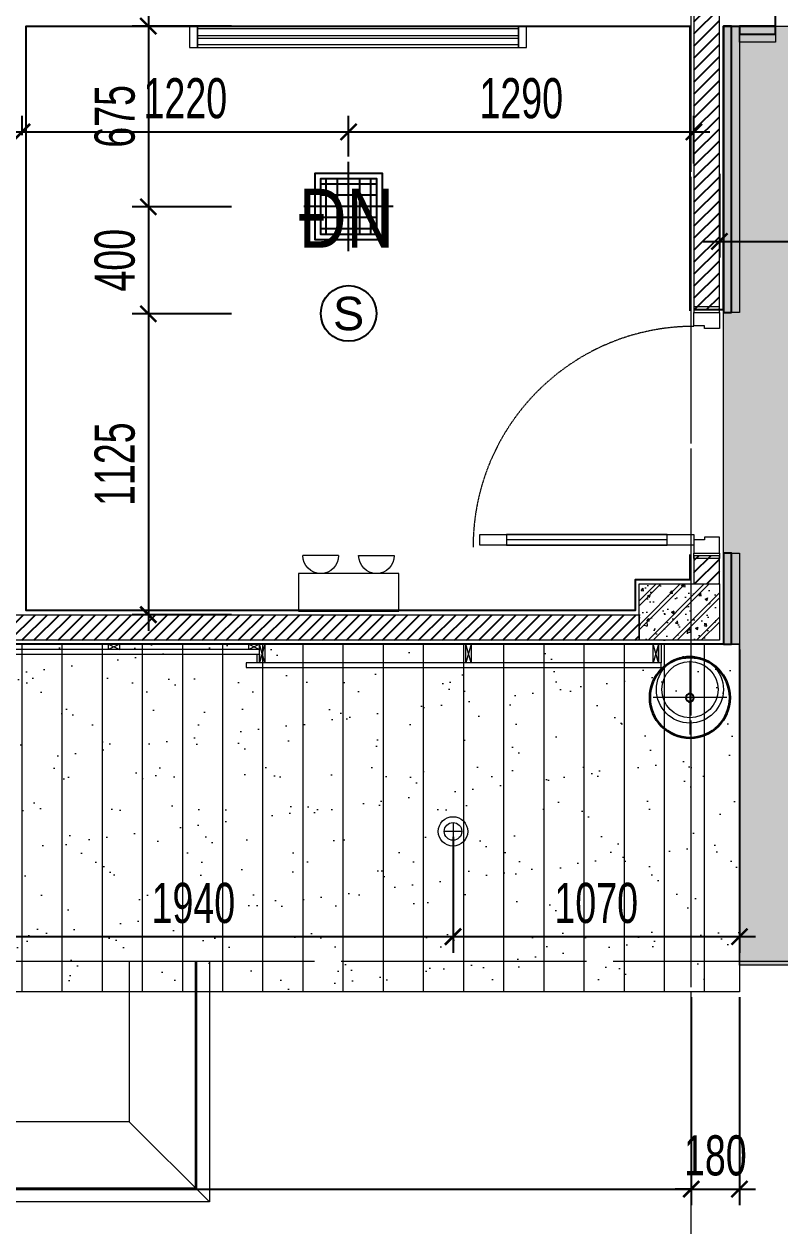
# Model space of a CAD drawing. Header units: millimetres. Extents: x -343543 to 400519, y -115663 to 104219.
# Drawn here: x -241547 to -238723, y 5010 to 9503 of the extents above; entities that cross this region are included whole.
import ezdxf
from ezdxf.enums import TextEntityAlignment as Align
from ezdxf.xclip import XClip

# ---------------------------------------------------------------- set-up
doc = ezdxf.new("R2010")
doc.units = ezdxf.units.MM
doc.header["$XCLIPFRAME"] = 0
for name, pattern in [("$0$02'TUONG Xay$0$HIDDEN", [0.375, 0.25, -0.125]), ('XREF MAT BANG TUONG XAY$0$01.Xref _MB T1$0$HIDDEN', [9.525, 6.35, -3.175]), ('XREF MAT BANG TUONG XAY$0$CENTER', [50.8, 31.75, -6.35, 6.35, -6.35])]:
    doc.linetypes.add(name, pattern=pattern)
doc.layers.get('0').update_dxf_attribs({"color": 231, "lineweight": 0})
doc.layers.get('DefPoints').update_dxf_attribs({"color": 191})
doc.layers.add('A-BaoChay', color=4, linetype='Continuous', lineweight=25, true_color=0x00ffff)
doc.layers.add('fix lightting yellow', color=2, linetype='Continuous', lineweight=5, true_color=0xffff00)
for name, color, linetype, lineweight in [('A-FLOR-PRTN', 161, 'Continuous', 9), ('A-OPEN', 20, 'Continuous', 9), ('A-PATT', 252, 'Continuous', 9), ('A-SYMBOLS', 10, 'Continuous', 13), ('A-TEXT-INFO', 50, 'Continuous', 35), ('E-Emergency', 1, 'EME', 5), ('fix lighting', 2, 'Continuous', 5), ('SME-E-LTG-DIM', 55, 'Continuous', 18), ('XREF MAT BANG TUONG XAY$0$$0$A-WALL-INT', 8, 'Continuous', 9), ('XREF MAT BANG TUONG XAY$0$$1$A-TEXT', 8, 'Continuous', 25), ('XREF MAT BANG TUONG XAY$0$01.Xref _MB T1$0$A-DOOR', 8, 'Continuous', 9), ('XREF MAT BANG TUONG XAY$0$01.Xref _MB T1$0$A-FNSH', 8, 'Continuous', 9), ('XREF MAT BANG TUONG XAY$0$01.Xref _MB T1$0$A-HIDD-LO', 8, 'XREF MAT BANG TUONG XAY$0$01.Xref _MB T1$0$HIDDEN', 9), ('XREF MAT BANG TUONG XAY$0$01.Xref _MB T1$0$A-WALL-INT', 8, 'Continuous', 9), ('XREF MAT BANG TUONG XAY$0$A-GRID', 8, 'XREF MAT BANG TUONG XAY$0$CENTER', 15), ('XREF MAT BANG TUONG XAY$0$A-WALL-INT', 8, 'Continuous', 9), ('XREF MAT BANG TUONG XAY$0$xref_IKIGAI_Cot$0$A-FNSH', 8, 'Continuous', 9), ('XREF MAT BANG TUONG XAY$0$xref_IKIGAI_Cot$0$A-PATT', 8, 'Continuous', 5)]:
    doc.layers.add(name, color=color, linetype=linetype, lineweight=lineweight)
for name, color, linetype in [('A-TEXT', 255, 'Continuous'), ('INNO-GIOTHAI', 20, 'Continuous'), ('XREF MAT BANG TUONG XAY$0$A-FNSH', 8, 'Continuous'), ('XREF MAT BANG TUONG XAY$0$A-FURN', 8, 'Continuous'), ('XREF MAT BANG TUONG XAY$0$A-PATT', 8, 'Continuous')]:
    doc.layers.add(name, color=color, linetype=linetype)
doc.styles.add('LHP', font='arial.ttf')
doc.styles.add('ROMANSssss', font='vntimeh.shx', dxfattribs={"width": 0.7})
doc.styles.add('SM-DIMTEXT', font='SME.shx', dxfattribs={"width": 0.7})
doc.styles.add('XREF MAT BANG TUONG XAY$0$Arial', font='arial.ttf', dxfattribs={"width": 0.8})
doc.linetypes.add('EME', pattern='A,2463.214661,-165.6529,["E",ROMANSssss,S=300,R=360,X=0,Y=-153.361507],-321.423057,2528.257516', length=5478.548134)
doc.dimstyles.new('SDIM-100', dxfattribs={"dimscale": 100, "dimtxt": 2, "dimasz": 0.6, "dimexe": 0.6, "dimexo": 0.2, "dimgap": 0.5, "dimtad": 1, "dimdec": 0, "dimzin": 12, "dimtxsty": 'SM-DIMTEXT', "dimblk": 'ARCHTICK', "dimblk1": 'ARCHTICK', "dimblk2": 'ARCHTICK', "dimcen": 0.12, "dimdle": 0.6, "dimclrd": 7, "dimclre": 8, "dimadec": 0, "dimazin": 3, "dimtfac": 2, "dimtix": 1, "dimtmove": 1, "dimatfit": 3, "dimfxl": 1, "dimtzin": 0, "dimarcsym": 1})

# ---------------------------------------------------------------- blocks, each defined once
blk = doc.blocks.new('XREF MAT BANG TUONG XAY$0$00.xref_IKIGAI_Truc')
at = {"layer": 'XREF MAT BANG TUONG XAY$0$A-GRID', "color": 8, "ltscale": 20}
for points in [[(23800, -3895), (23800, 22924.4)], [(-2907.5, 6000), (42750, 6000)]]:
    blk.add_lwpolyline(points, dxfattribs=at)
blk = doc.blocks.new('*U165')
at = {"color": 8}
blk.add_line((70, 100), (70, 700), dxfattribs=at)
for points in [[(50, 0), (50, 800), (90, 800), (90, 0)], [(50, 100), (90, 100), (90, 700), (50, 700)], [(20, -95), (80, -95), (80, -40), (70, -40), (70, 0), (20, 0)], [(920, -95), (860, -95), (860, -40), (870, -40), (870, 0), (920, 0)]]:
    blk.add_lwpolyline(points, close=True, dxfattribs=at)
at = {"layer": 'XREF MAT BANG TUONG XAY$0$01.Xref _MB T1$0$A-FNSH', "color": 8}
for points in [[(20, -95), (0, -95), (0, 0), (20, 0)], [(920, -95), (940, -95), (940, 0), (920, 0)]]:
    blk.add_lwpolyline(points, close=True, dxfattribs=at)
at = {"layer": 'XREF MAT BANG TUONG XAY$0$01.Xref _MB T1$0$A-HIDD-LO', "color": 8, "ltscale": 0.3}
blk.add_arc((42.5, 0), 825, 360, 90, dxfattribs=at)
blk = doc.blocks.new('XREF MAT BANG TUONG XAY$0$nngfbv')
at = {"layer": 'XREF MAT BANG TUONG XAY$0$01.Xref _MB T1$0$A-WALL-INT', "color": 8}
blk.add_lwpolyline([(20, -10), (20, 10), (-20, 10), (-20, -10)], close=True, dxfattribs=at)
for points in [[(-20, 10), (20, -10)], [(20, 10), (-20, -10)]]:
    blk.add_lwpolyline(points, dxfattribs=at)
blk = doc.blocks.new('XREF MAT BANG TUONG XAY$0$xref_IKIGAI_Cot')
at = {"layer": 'XREF MAT BANG TUONG XAY$0$xref_IKIGAI_Cot$0$A-PATT'}
h = blk.add_hatch(dxfattribs=at)
h.set_pattern_fill('BT-01', color=8, scale=15, pattern_type=2)
h.set_pattern_definition([(50, (80, -10), (107.58903, -9.41282), [11.25, -123.75]), (355, (80, -10), (-20.8127, 112.8288), [9, -99]), (100.4514, (88.97, -10.78), (86.7764, 103.41593), [9.56103, -105.1713]), (46.1842, (80, 20), (160.08616, -24.82785), [16.875, -185.625]), (96.6356, (93.34, 17.93), (140.1994, 146.1177), [14.3415, -157.757]), (351.1842, (80, 20), (140.1993, 146.1178), [13.5, -148.5]), (21, (95, 12.5), (89.53606, -60.39283), [11.25, -123.75]), (326, (95, 12.5), (36.4973, 108.7725), [9, -99]), (71.4514, (102.46, 7.47), (126.0334, 48.37957), [9.56103, -105.1713]), (37.5, (80, -10), (1.82398, 49.93408), [0, -97.8, 0, -100.5, 0, -99.375]), (7.5, (80, -10), (39.46043, 59.16176), [0, -57.3, 0, -95.55, 0, -37.875]), (327.5, (46.55, -10), (80.073365, -3.38323), [0, -37.5, 0, -117, 0, -155.25]), (317.5, (31.55, -10), (87.47793, 15.01575), [0, -48.75, 0, -77.7, 0, -110.25]), (45, (80, -10), (-45.07806, 45.07806), []), (45, (80, 8.375), (-45.07806, 45.07806), [])])
h.paths.add_polyline_path([(23905, 7200), (23605, 7200), (23605, 7410), (23905, 7410)])
at = {"layer": 'XREF MAT BANG TUONG XAY$0$A-GRID', "color": 8, "ltscale": 20}
for points in [[(23800, -3895), (23800, 22924.4)], [(-2907.5, 6000), (42750, 6000)]]:
    blk.add_lwpolyline(points, dxfattribs=at)
at = {"layer": 'XREF MAT BANG TUONG XAY$0$xref_IKIGAI_Cot$0$A-FNSH', "color": 8}
blk.add_lwpolyline([(23905, 7200), (23605, 7200), (23605, 7410), (23905, 7410)], close=True, dxfattribs=at)
blk = doc.blocks.new('*U241')
at = {"layer": 'XREF MAT BANG TUONG XAY$0$A-PATT'}
h = blk.add_hatch(dxfattribs=at)
h.set_pattern_fill('ANSI31', color=8, scale=10)
h.set_pattern_definition([(45, (42656.79, -11178.564), (-22.45064, 22.45064), [])])
h.paths.add_polyline_path([(-38.7, 47.5), (7171.3, 47.5), (7171.3, -47.5), (-38.7, -47.5)])
at = {"layer": 'XREF MAT BANG TUONG XAY$0$A-WALL-INT', "color": 8}
blk.add_lwpolyline([(-38.7, 47.5), (7171.3, 47.5), (7171.3, -47.5), (-38.7, -47.5)], close=True, dxfattribs=at)
blk = doc.blocks.new('*U237')
at = {"layer": 'XREF MAT BANG TUONG XAY$0$A-PATT'}
h = blk.add_hatch(dxfattribs=at)
h.set_pattern_fill('ANSI31', color=8, scale=10)
h.set_pattern_definition([(45, (36711.79, -11178.564), (-22.45064, 22.45064), [])])
h.paths.add_polyline_path([(-38.7, 47.5), (1226.3, 47.5), (1226.3, -47.5), (-38.7, -47.5)])
at = {"layer": 'XREF MAT BANG TUONG XAY$0$A-WALL-INT', "color": 8}
blk.add_lwpolyline([(-38.7, 47.5), (1226.3, 47.5), (1226.3, -47.5), (-38.7, -47.5)], close=True, dxfattribs=at)
blk = doc.blocks.new('*U238')
at = {"layer": 'XREF MAT BANG TUONG XAY$0$A-PATT'}
h = blk.add_hatch(dxfattribs=at)
h.set_pattern_fill('ANSI31', color=8, scale=10)
h.set_pattern_definition([(45, (35551.79, -11178.564), (-22.45064, 22.45064), [])])
h.paths.add_polyline_path([(-38.7, 47.5), (66.3, 47.5), (66.3, -47.5), (-38.7, -47.5)])
at = {"layer": 'XREF MAT BANG TUONG XAY$0$A-WALL-INT', "color": 8}
blk.add_lwpolyline([(-38.7, 47.5), (66.3, 47.5), (66.3, -47.5), (-38.7, -47.5)], close=True, dxfattribs=at)
blk = doc.blocks.new('XREF MAT BANG NOI THAT')
at = {"color": 8}
blk.add_line((21700, 5400), (22000, 5100), dxfattribs=at)
for points in [[(18000, 6000), (22000, 6000), (22000, 5100), (18000, 5100)], [(18300, 6000), (21700, 6000), (21700, 5400), (18300, 5400)]]:
    blk.add_lwpolyline(points, close=True, dxfattribs=at)
blk = doc.blocks.new('01.Xref _MB T1')
at = {"layer": 'XREF MAT BANG TUONG XAY$0$$0$A-WALL-INT', "color": 8}
for points in [[(23980.00794, 8425.00074), (23950.00794, 8425.00074), (23949.99808, 9495.00002), (23979.99808, 9495.00002)], [(23979.99837, 9434.99419), (23979.99809, 9464.99419), (24114.99186, 9465.00313), (24114.99214, 9435.00313)], [(23979.99941, 7184.99043), (23949.99941, 7184.99043), (23949.98868, 7525.001), (23979.98868, 7525.001)]]:
    blk.add_lwpolyline(points, close=True, dxfattribs=at)
at = {"layer": 'XREF MAT BANG TUONG XAY$0$01.Xref _MB T1$0$A-WALL-INT', "color": 8}
for points in [[(22187.17451, 7164.99794), (21099.99571, 7164.99794), (21099.99571, 7146.99794), (22187.17451, 7146.99794)], [(22187.17451, 7114.99999), (22178.17451, 7114.99999), (22178.17451, 7146.99794), (22187.17451, 7146.99794)], [(22187.17449, 7184.99971), (22207.17449, 7184.99971), (22207.17452, 7114.99999), (22187.17452, 7114.99999)], [(22958.17449, 7184.99971), (22978.17449, 7184.99971), (22978.17452, 7114.99999), (22958.17452, 7114.99999)], [(23658.17449, 7184.99971), (23678.17449, 7184.99971), (23678.17452, 7114.99999), (23658.17452, 7114.99999)], [(23687.17452, 7114.99999), (23678.17449, 7114.99999), (23678.17449, 7184.99972), (23687.17452, 7184.99972)], [(23687.17452, 7114.99999), (22137.17452, 7114.99999), (22137.17452, 7096.99999), (23687.17452, 7096.99999)]]:
    blk.add_lwpolyline(points, close=True, dxfattribs=at)
for points in [[(22207.17452, 7114.99999), (22187.17449, 7184.99971)], [(22207.17449, 7184.99971), (22187.17452, 7114.99999)], [(22978.17452, 7114.99999), (22958.17449, 7184.99971)], [(22978.17449, 7184.99971), (22958.17452, 7114.99999)], [(23678.17452, 7114.99999), (23658.17449, 7184.99971)], [(23678.17449, 7184.99971), (23658.17452, 7114.99999)]]:
    blk.add_lwpolyline(points, dxfattribs=at)
for radius in [125, 105]:
    blk.add_circle((23794.99202, 7015), radius, dxfattribs=at)
at = {"layer": 'XREF MAT BANG TUONG XAY$0$A-FNSH', "color": 8}
for points in [[(23810.01068, 8435.00097), (23920.00211, 8435.00097), (23920.00142, 9495.00002), (24114.99159, 9494.98975), (24114.9915, 9619.98974), (23920.0014, 9620.00001), (23919.99909, 11570.00002), (23795.00142, 11570.00002), (23795.00141, 10214.99999), (23490.01063, 10214.99999), (23490.01063, 9619.99999), (20000.00998, 9619.99999)], [(23919.99202, 7525.001), (23919.99202, 7184.99069), (16079.9994, 7185.00001), (16079.9994, 7530.00096), (16204.99073, 7530.00096), (16204.99073, 7424.99999), (16409.99073, 7424.99999), (16409.99073, 7310), (21190.00011, 7310), (21190.00011, 9495), (16204.99072, 9495), (16204.99072, 8430.00096)], [(23794.99214, 7520.0009), (23794.99214, 7424.99999), (23589.99214, 7424.99999), (23589.99214, 7310), (21315.00011, 7310), (21315.00011, 9494.99998), (23794.98288, 9494.99704), (23794.98288, 8430.00092)]]:
    blk.add_lwpolyline(points, dxfattribs=at)
at = {"layer": 'XREF MAT BANG TUONG XAY$0$A-FURN', "color": 8}
for points in [[(23950.00211, 8425.001), (23950.00142, 9495.00002), (23920.00142, 9495.00002), (23920.00211, 8425.001)], [(23979.99836, 9465.00002), (24114.99186, 9464.99979), (24114.99159, 9494.99979), (23979.99808, 9495.00002)], [(23949.99358, 7184.99069), (23949.99202, 7525.001), (23919.99202, 7525.001), (23919.99358, 7184.99069)]]:
    blk.add_lwpolyline(points, close=True, dxfattribs=at)
at = {"color": 8}
blk.add_blockref('XREF MAT BANG TUONG XAY$0$00.xref_IKIGAI_Truc', (0.00011, 0), dxfattribs=at)
ref = blk.add_blockref('XREF MAT BANG TUONG XAY$0$xref_IKIGAI_Cot', (-0.00927, -0.00001), dxfattribs=at)
XClip(ref).set_block_clipping_path([(-1610.3425959283, -2225.6693134198), (41829.1295208634, 21555.8819575264)])
at = {"layer": 'XREF MAT BANG TUONG XAY$0$01.Xref _MB T1$0$A-DOOR', "color": 8, "extrusion": (-1.42352e-14, 2.81943e-13, -1), "xscale": -1, "zscale": -1, "rotation": 269.9999623331528}
blk.add_blockref('*U165', (-23809.99215, 7505.00094, 0), dxfattribs=at)
at = {"layer": 'XREF MAT BANG TUONG XAY$0$01.Xref _MB T1$0$A-WALL-INT', "color": 8, "xscale": -1}
for p in [(21643.58511, 7174.99794), (22167.17451, 7174.99968)]:
    blk.add_blockref('XREF MAT BANG TUONG XAY$0$nngfbv', p, dxfattribs=at)
at = {"layer": 'XREF MAT BANG TUONG XAY$0$A-FURN', "color": 8, "xscale": -1, "rotation": 270}
for name, p in [('*U237', (23857.5014, 8473.69928)), ('*U238', (23857.50019, 7448.6983))]:
    blk.add_blockref(name, p, dxfattribs=at)
at = {"layer": 'XREF MAT BANG TUONG XAY$0$A-FURN', "color": 8}
blk.add_blockref('*U241', (16433.68904, 7247.5), dxfattribs=at)
at = {"layer": 'XREF MAT BANG TUONG XAY$0$$1$A-TEXT', "color": 8, "style": 'XREF MAT BANG TUONG XAY$0$Arial', "width": 0.8}
blk.add_text('ĐN', height=220, dxfattribs=at).set_placement((22334.44278, 8666.88359))
at = {"layer": 'A-PATT', "color": 8}
blk.add_blockref('XREF MAT BANG NOI THAT', (0, 0), dxfattribs=at)
blk = doc.blocks.new('LT4')
at = {"layer": 'A-PATT'}
for p, q in [((0, 137.8), (0, -137.8)), ((-137.8, 0), (137.8, 0))]:
    blk.add_line(p, q, dxfattribs=at)
at = {"layer": 'A-TEXT'}
blk.add_circle((0, 0), 15, dxfattribs=at)
at = {"layer": 'A-TEXT-INFO'}
blk.add_circle((0, 0), 150, dxfattribs=at)
blk = doc.blocks.new('DenSanTuongT1Ikigai')
at = {"layer": 'fix lightting yellow', "linetype": "$0$02'TUONG Xay$0$HIDDEN", "ltscale": 500, "const_width": 10}
blk.add_lwpolyline([(18050, 6000), (18050, 5150), (21950, 5150), (21950, 6000)], dxfattribs=at)
at = {"layer": 'fix lighting', "xscale": -1}
blk.add_blockref('LT4', (23795, 6985), dxfattribs=at)
blk = doc.blocks.new('_ArchTick')
at = {"color": 0, "linetype": 'ByBlock', "const_width": 0.15}
blk.add_lwpolyline([(-0.5, -0.5), (0.5, 0.5)], dxfattribs=at)
blk = doc.blocks.new('*D1109')
at = {"layer": 'DefPoints', "color": 0, "transparency": 16777216}
for p in [(-239054, 5885), (-246654, 5480.3), (-239054, 5148.1)]:
    blk.add_point(p, dxfattribs=at)
at = {"layer": 'SME-E-LTG-DIM', "color": 8, "lineweight": -2, "transparency": 16777216}
for p, q in [((-239054, 5865), (-239054, 5088.1)), ((-246654, 5460.3), (-246654, 5088.1))]:
    blk.add_line(p, q, dxfattribs=at)
at = {"layer": 'SME-E-LTG-DIM', "color": 7, "lineweight": -2, "transparency": 16777216}
blk.add_line((-246714, 5148.1), (-238994, 5148.1), dxfattribs=at)
at = {"layer": 'SME-E-LTG-DIM', "color": 7, "lineweight": -2, "transparency": 16777216, "xscale": 60, "yscale": 60, "zscale": 60, "rotation": 180}
blk.add_blockref('_ArchTick', (-246654, 5148.1), dxfattribs=at)
at = {"layer": 'SME-E-LTG-DIM', "color": 7, "lineweight": -2, "transparency": 16777216, "xscale": 60, "yscale": 60, "zscale": 60}
blk.add_blockref('_ArchTick', (-239054, 5148.1), dxfattribs=at)
at = {"layer": 'SME-E-LTG-DIM', "color": 0, "transparency": 16777216, "insert": (-242854, 5273.1), "char_height": 150, "attachment_point": 5, "style": 'SM-DIMTEXT'}
blk.add_mtext('7600', dxfattribs=at)
blk = doc.blocks.new('*D1110')
at = {"layer": 'DefPoints', "color": 0, "transparency": 16777216}
for p in [(-239054, 5885), (-238874, 5885), (-238874, 5148.1)]:
    blk.add_point(p, dxfattribs=at)
at = {"layer": 'SME-E-LTG-DIM', "color": 8, "lineweight": -2, "transparency": 16777216}
for p, q in [((-239054, 5865), (-239054, 5088.1)), ((-238874, 5865), (-238874, 5088.1))]:
    blk.add_line(p, q, dxfattribs=at)
at = {"layer": 'SME-E-LTG-DIM', "color": 7, "lineweight": -2, "transparency": 16777216}
for p, q in [((-239054, 5148.1), (-239114, 5148.1)), ((-239054, 5148.1), (-238874, 5148.1)), ((-238874, 5148.1), (-238814, 5148.1))]:
    blk.add_line(p, q, dxfattribs=at)
at = {"layer": 'SME-E-LTG-DIM', "color": 7, "lineweight": -2, "transparency": 16777216, "xscale": 60, "yscale": 60, "zscale": 60}
blk.add_blockref('_ArchTick', (-239054, 5148.1), dxfattribs=at)
at = {"layer": 'SME-E-LTG-DIM', "color": 7, "lineweight": -2, "transparency": 16777216, "xscale": 60, "yscale": 60, "zscale": 60, "rotation": 180}
blk.add_blockref('_ArchTick', (-238874, 5148.1), dxfattribs=at)
at = {"layer": 'SME-E-LTG-DIM', "color": 0, "transparency": 16777216, "insert": (-238964, 5273.1), "char_height": 150, "attachment_point": 5, "style": 'SM-DIMTEXT'}
blk.add_mtext('180', dxfattribs=at)
blk = doc.blocks.new('*D1118')
at = {"layer": 'DefPoints', "color": 0, "transparency": 16777216}
for p in [(-241884, 6485), (-239944, 6485), (-239944, 6091.7)]:
    blk.add_point(p, dxfattribs=at)
at = {"layer": 'SME-E-LTG-DIM', "color": 8, "lineweight": -2, "transparency": 16777216}
for p, q in [((-241884, 6465), (-241884, 6031.7)), ((-239944, 6465), (-239944, 6031.7))]:
    blk.add_line(p, q, dxfattribs=at)
at = {"layer": 'SME-E-LTG-DIM', "color": 7, "lineweight": -2, "transparency": 16777216}
blk.add_line((-241944, 6091.7), (-239884, 6091.7), dxfattribs=at)
at = {"layer": 'SME-E-LTG-DIM', "color": 7, "lineweight": -2, "transparency": 16777216, "xscale": 60, "yscale": 60, "zscale": 60, "rotation": 180}
blk.add_blockref('_ArchTick', (-241884, 6091.7), dxfattribs=at)
at = {"layer": 'SME-E-LTG-DIM', "color": 7, "lineweight": -2, "transparency": 16777216, "xscale": 60, "yscale": 60, "zscale": 60}
blk.add_blockref('_ArchTick', (-239944, 6091.7), dxfattribs=at)
at = {"layer": 'SME-E-LTG-DIM', "color": 0, "transparency": 16777216, "insert": (-240914, 6216.7), "char_height": 150, "attachment_point": 5, "style": 'SM-DIMTEXT'}
blk.add_mtext('1940', dxfattribs=at)
blk = doc.blocks.new('*D1119')
at = {"layer": 'DefPoints', "color": 0, "transparency": 16777216}
for p in [(-238874, 7185), (-239944, 6485), (-238874, 6091.7)]:
    blk.add_point(p, dxfattribs=at)
at = {"layer": 'SME-E-LTG-DIM', "color": 8, "lineweight": -2, "transparency": 16777216}
for p, q in [((-238874, 7165), (-238874, 6031.7)), ((-239944, 6465), (-239944, 6031.7))]:
    blk.add_line(p, q, dxfattribs=at)
at = {"layer": 'SME-E-LTG-DIM', "color": 7, "lineweight": -2, "transparency": 16777216}
blk.add_line((-240004, 6091.7), (-238814, 6091.7), dxfattribs=at)
at = {"layer": 'SME-E-LTG-DIM', "color": 7, "lineweight": -2, "transparency": 16777216, "xscale": 60, "yscale": 60, "zscale": 60, "rotation": 180}
blk.add_blockref('_ArchTick', (-239944, 6091.7), dxfattribs=at)
at = {"layer": 'SME-E-LTG-DIM', "color": 7, "lineweight": -2, "transparency": 16777216, "xscale": 60, "yscale": 60, "zscale": 60}
blk.add_blockref('_ArchTick', (-238874, 6091.7), dxfattribs=at)
at = {"layer": 'SME-E-LTG-DIM', "color": 0, "transparency": 16777216, "insert": (-239409, 6216.7), "char_height": 150, "attachment_point": 5, "style": 'SM-DIMTEXT'}
blk.add_mtext('1070', dxfattribs=at)
blk = doc.blocks.new('*D1129')
at = {"layer": 'DefPoints', "color": 0, "transparency": 16777216}
for p in [(-240751.7, 9495), (-241082.2, 8819.7), (-240751.7, 8819.7)]:
    blk.add_point(p, dxfattribs=at)
at = {"layer": 'SME-E-LTG-DIM', "color": 7, "lineweight": -2, "transparency": 16777216}
blk.add_line((-241082.2, 9555), (-241082.2, 8759.7), dxfattribs=at)
at = {"layer": 'SME-E-LTG-DIM', "color": 8, "lineweight": -2, "transparency": 16777216}
for p, q in [((-240771.7, 9495), (-241142.2, 9495)), ((-240771.7, 8819.7), (-241142.2, 8819.7))]:
    blk.add_line(p, q, dxfattribs=at)
at = {"layer": 'SME-E-LTG-DIM', "color": 7, "lineweight": -2, "transparency": 16777216, "xscale": 60, "yscale": 60, "zscale": 60}
for p, rotation in [((-241082.2, 9495), 90), ((-241082.2, 8819.7), 270)]:
    blk.add_blockref('_ArchTick', p, dxfattribs=dict(at, rotation=rotation))
at = {"layer": 'SME-E-LTG-DIM', "color": 0, "transparency": 16777216, "insert": (-241207.2, 9157.4), "char_height": 150, "attachment_point": 5, "rotation": 90, "style": 'SM-DIMTEXT'}
blk.add_mtext('675', dxfattribs=at)
blk = doc.blocks.new('*D1130')
at = {"layer": 'DefPoints', "color": 0, "transparency": 16777216}
for p in [(-240751.7, 8819.7), (-241082.2, 8419.7), (-240751.7, 8419.7)]:
    blk.add_point(p, dxfattribs=at)
at = {"layer": 'SME-E-LTG-DIM', "color": 7, "lineweight": -2, "transparency": 16777216}
blk.add_line((-241082.2, 8879.7), (-241082.2, 8359.7), dxfattribs=at)
at = {"layer": 'SME-E-LTG-DIM', "color": 8, "lineweight": -2, "transparency": 16777216}
for p, q in [((-240771.7, 8819.7), (-241142.2, 8819.7)), ((-240771.7, 8419.7), (-241142.2, 8419.7))]:
    blk.add_line(p, q, dxfattribs=at)
at = {"layer": 'SME-E-LTG-DIM', "color": 7, "lineweight": -2, "transparency": 16777216, "xscale": 60, "yscale": 60, "zscale": 60}
for p, rotation in [((-241082.2, 8819.7), 90), ((-241082.2, 8419.7), 270)]:
    blk.add_blockref('_ArchTick', p, dxfattribs=dict(at, rotation=rotation))
at = {"layer": 'SME-E-LTG-DIM', "color": 0, "transparency": 16777216, "insert": (-241207.2, 8619.7), "char_height": 150, "attachment_point": 5, "rotation": 90, "style": 'SM-DIMTEXT'}
blk.add_mtext('400', dxfattribs=at)
blk = doc.blocks.new('*D1131')
at = {"layer": 'DefPoints', "color": 0, "transparency": 16777216}
for p in [(-240751.7, 8419.7), (-241082.2, 7295), (-240751.7, 7295)]:
    blk.add_point(p, dxfattribs=at)
at = {"layer": 'SME-E-LTG-DIM', "color": 7, "lineweight": -2, "transparency": 16777216}
blk.add_line((-241082.2, 8479.7), (-241082.2, 7235), dxfattribs=at)
at = {"layer": 'SME-E-LTG-DIM', "color": 8, "lineweight": -2, "transparency": 16777216}
for p, q in [((-240771.7, 8419.7), (-241142.2, 8419.7)), ((-240771.7, 7295), (-241142.2, 7295))]:
    blk.add_line(p, q, dxfattribs=at)
at = {"layer": 'SME-E-LTG-DIM', "color": 7, "lineweight": -2, "transparency": 16777216, "xscale": 60, "yscale": 60, "zscale": 60}
for p, rotation in [((-241082.2, 8419.7), 90), ((-241082.2, 7295), 270)]:
    blk.add_blockref('_ArchTick', p, dxfattribs=dict(at, rotation=rotation))
at = {"layer": 'SME-E-LTG-DIM', "color": 0, "transparency": 16777216, "insert": (-241207.2, 7857.4), "char_height": 150, "attachment_point": 5, "rotation": 90, "style": 'SM-DIMTEXT'}
blk.add_mtext('1125', dxfattribs=at)
blk = doc.blocks.new('*D1132')
at = {"layer": 'DefPoints', "color": 0, "transparency": 16777216}
for p in [(-240334, 9099.3), (-241554, 9067.6), (-240334, 8987.4)]:
    blk.add_point(p, dxfattribs=at)
at = {"layer": 'SME-E-LTG-DIM', "color": 8, "lineweight": -2, "transparency": 16777216}
for p, q in [((-241554, 9087.6), (-241554, 9159.3)), ((-240334, 9007.4), (-240334, 9159.3))]:
    blk.add_line(p, q, dxfattribs=at)
at = {"layer": 'SME-E-LTG-DIM', "color": 7, "lineweight": -2, "transparency": 16777216}
blk.add_line((-241614, 9099.3), (-240274, 9099.3), dxfattribs=at)
at = {"layer": 'SME-E-LTG-DIM', "color": 7, "lineweight": -2, "transparency": 16777216, "xscale": 60, "yscale": 60, "zscale": 60, "rotation": 180}
blk.add_blockref('_ArchTick', (-241554, 9099.3), dxfattribs=at)
at = {"layer": 'SME-E-LTG-DIM', "color": 7, "lineweight": -2, "transparency": 16777216, "xscale": 60, "yscale": 60, "zscale": 60}
blk.add_blockref('_ArchTick', (-240334, 9099.3), dxfattribs=at)
at = {"layer": 'SME-E-LTG-DIM', "color": 0, "transparency": 16777216, "insert": (-240944, 9224.3), "char_height": 150, "attachment_point": 5, "style": 'SM-DIMTEXT'}
blk.add_mtext('1220', dxfattribs=at)
blk = doc.blocks.new('*D1133')
at = {"layer": 'DefPoints', "color": 0, "transparency": 16777216}
for p in [(-239044, 9099.3), (-240334, 8987.4), (-239044, 8961.7)]:
    blk.add_point(p, dxfattribs=at)
at = {"layer": 'SME-E-LTG-DIM', "color": 8, "lineweight": -2, "transparency": 16777216}
for p, q in [((-240334, 9007.4), (-240334, 9159.3)), ((-239044, 8981.7), (-239044, 9159.3))]:
    blk.add_line(p, q, dxfattribs=at)
at = {"layer": 'SME-E-LTG-DIM', "color": 7, "lineweight": -2, "transparency": 16777216}
blk.add_line((-240394, 9099.3), (-238984, 9099.3), dxfattribs=at)
at = {"layer": 'SME-E-LTG-DIM', "color": 7, "lineweight": -2, "transparency": 16777216, "xscale": 60, "yscale": 60, "zscale": 60, "rotation": 180}
blk.add_blockref('_ArchTick', (-240334, 9099.3), dxfattribs=at)
at = {"layer": 'SME-E-LTG-DIM', "color": 7, "lineweight": -2, "transparency": 16777216, "xscale": 60, "yscale": 60, "zscale": 60}
blk.add_blockref('_ArchTick', (-239044, 9099.3), dxfattribs=at)
at = {"layer": 'SME-E-LTG-DIM', "color": 0, "transparency": 16777216, "insert": (-239689, 9224.3), "char_height": 150, "attachment_point": 5, "style": 'SM-DIMTEXT'}
blk.add_mtext('1290', dxfattribs=at)
blk = doc.blocks.new('*D1134')
at = {"layer": 'DefPoints', "color": 0, "transparency": 16777216}
for p in [(-238949, 8962.4), (-238006.5, 8962.4), (-238006.5, 8690.1)]:
    blk.add_point(p, dxfattribs=at)
at = {"layer": 'SME-E-LTG-DIM', "color": 8, "lineweight": -2, "transparency": 16777216}
for p, q in [((-238949, 8942.4), (-238949, 8630.1)), ((-238006.5, 8942.4), (-238006.5, 8630.1))]:
    blk.add_line(p, q, dxfattribs=at)
at = {"layer": 'SME-E-LTG-DIM', "color": 7, "lineweight": -2, "transparency": 16777216}
blk.add_line((-239009, 8690.1), (-237946.5, 8690.1), dxfattribs=at)
at = {"layer": 'SME-E-LTG-DIM', "color": 7, "lineweight": -2, "transparency": 16777216, "xscale": 60, "yscale": 60, "zscale": 60, "rotation": 180}
blk.add_blockref('_ArchTick', (-238949, 8690.1), dxfattribs=at)
at = {"layer": 'SME-E-LTG-DIM', "color": 7, "lineweight": -2, "transparency": 16777216, "xscale": 60, "yscale": 60, "zscale": 60}
blk.add_blockref('_ArchTick', (-238006.5, 8690.1), dxfattribs=at)
at = {"layer": 'SME-E-LTG-DIM', "color": 0, "transparency": 16777216, "insert": (-238477.8, 8822.2), "char_height": 150, "attachment_point": 5, "style": 'SM-DIMTEXT'}
blk.add_mtext('{\\fArial|b0|i0|c163|p34;EQ}', dxfattribs=at)
blk = doc.blocks.new('den mat ech')
at = {"layer": 'E-Emergency'}
for p, q in [((-75, 416.5), (-341.5, 416.5)), ((75, 416.5), (341.5, 416.5))]:
    blk.add_line(p, q, dxfattribs=at)
at = {"layer": 'E-Emergency', "flags": 128}
blk.add_lwpolyline([(-374.8, 283.2), (374.8, 283.2), (374.8, 0), (-374.8, 0)], close=True, dxfattribs=at)
at = {"layer": 'E-Emergency'}
for centre in [(-208.2, 416.5), (208.2, 416.5)]:
    blk.add_arc(centre, 133.3, 180, 0, dxfattribs=at)
blk = doc.blocks.new('Exit su co')
at = {"layer": 'E-Emergency', "xscale": -0.5, "yscale": 0.5, "zscale": 0.5}
blk.add_blockref('den mat ech', (22520, 7310), dxfattribs=at)
blk = doc.blocks.new('A$C1bd1283e')
at = {"color": 0, "linetype": 'ByBlock'}
for p, q in [((-11.7, -11.7), (11.7, 11.7)), ((-11.7, 11.7), (11.7, -11.7))]:
    blk.add_line(p, q, dxfattribs=at)
for radius, start, end in [(27.5, 315, 135), (27.5, 135, 315), (16.5, 135, 315), (16.5, 315, 135)]:
    blk.add_arc((0, 0), radius, start, end, dxfattribs=at)
blk = doc.blocks.new('CUA GIO HOI')
at = {"linetype": 'Continuous'}
for p, q in [((-83.3, 104.2), (-83.3, -104.2)), ((-41.7, 104.2), (-41.7, -104.2)), ((0, 104.2), (0, -104.2)), ((41.7, 104.2), (41.7, -104.2)), ((83.3, 104.2), (83.3, -104.2)), ((104.2, 83.3), (-104.2, 83.3)), ((104.2, 41.7), (-104.2, 41.7)), ((104.2, 0), (-104.2, 0)), ((104.2, -41.7), (-104.2, -41.7)), ((104.2, -83.3), (-104.2, -83.3))]:
    blk.add_line(p, q, dxfattribs=at)
at = {"flags": 128}
for points in [[(0, 166.7), (0, -166.7)], [(166.7, 0), (-166.7, 0)]]:
    blk.add_lwpolyline(points, dxfattribs=at)
for points in [[(125, 125), (-125, 125), (-125, -125), (125, -125)], [(104.2, 104.2), (-104.2, 104.2), (-104.2, -104.2), (104.2, -104.2)]]:
    blk.add_lwpolyline(points, close=True, dxfattribs=at)
blk = doc.blocks.new('Led T8')
for points in [[(-630, -80), (-600, -80), (-600, 0), (-630, 0)], [(-600, -80), (600, -80), (600, 0), (-600, 0)], [(599.9, -80), (629.9, -80), (629.9, 0), (599.9, 0)], [(600, -35), (600, -10), (-600, -10), (-600, -35)], [(600, -45), (600, -70), (-600, -70), (-600, -45)]]:
    blk.add_lwpolyline(points, close=True)
blk = doc.blocks.new('dau bao khoi')
blk.add_circle((0, 0), 104)
at = {"layer": 'A-TEXT', "ltscale": 5, "style": 'LHP'}
blk.add_text('S', height=125, dxfattribs=at).set_placement((0, 0), align=Align.MIDDLE_CENTER)

msp = doc.modelspace()

# ---------------------------------------------------------------- block references
at = {"layer": 'A-SYMBOLS'}
msp.add_blockref('01.Xref _MB T1', (-262854, 0), dxfattribs=at)

# ---------------------------------------------------------------- next in the draw order: hatches: boundary and pattern name
at = {"layer": 'A-PATT'}
h = msp.add_hatch(dxfattribs=at)
h.set_pattern_fill('DOTS', color=256, scale=25)
h.set_pattern_definition([(0, (-262854.025, -1e-05), (19.84375, 39.6875), [0, -39.6875])])
h.paths.add_polyline_path([(-246649, 9495), (-241664, 9495), (-241664, 7310), (-246444, 7310), (-246444, 7425), (-246649, 7425)], flags=17)
h.paths.add_polyline_path([(-238934, 7185), (-238874, 7185), (-238874, 5985), (-237079, 5985), (-237079, 9495), (-238934, 9495)])
h.paths.add_polyline_path([(-246834, 7185), (-246774, 7185), (-246774, 9495), (-248629, 9495), (-248629, 5985), (-246834, 5985)])
h = msp.add_hatch(dxfattribs=at)
h.set_pattern_fill('AR-SAND', color=256, scale=5)
h.set_pattern_definition([(37.5, (-262854.02, -1e-05), (-8.0002, 244.7066), [0, -193.04, 0, -215.9, 0, -206.375]), (7.5, (-262854.02, -1e-05), (224.7616, 358.4126), [0, -104.14, 0, -173.99, 0, -66.675]), (327.5, (-263010.23, -1e-05), (395.4962, 0.7186), [0, -63.5, 0, -228.6, 0, -298.45]), (317.5, (-263010.23, -1e-05), (381.778, 111.4647), [0, -31.75, 0, -149.86, 0, -171.45])])
h.paths.add_polyline_path([(-246834, 7185), (-238874, 7185), (-238874, 5885), (-246834, 5885)])
h = msp.add_hatch(dxfattribs=at)
h.set_pattern_fill('_USER', color=256, scale=150, angle=90, pattern_type=0)
h.set_pattern_definition([(90, (-262854.02, -1e-05), (-150, 9e-15), [])])
h.paths.add_polyline_path([(-246834, 7185), (-238874, 7185), (-238874, 5885), (-246834, 5885)])

# ---------------------------------------------------------------- next in the draw order: linework, layer by layer
at = {"layer": 'A-OPEN', "color": 251}
for points in [[(-238934, 9495), (-237079, 9495), (-237079.1, 5985), (-238874, 5985), (-238874, 7185), (-238934, 7185)], [(-246834, 7185), (-238874, 7185), (-238874, 5885), (-246834, 5885)]]:
    msp.add_lwpolyline(points, close=True, dxfattribs=at)

# ---------------------------------------------------------------- next in the draw order: block references
at = {"layer": 'A-BaoChay', "color": 1}
msp.add_blockref('dau bao khoi', (-240334, 8420.7), dxfattribs=at)
at = {"layer": 'fix lighting'}
msp.add_blockref('Exit su co', (-262854, -2.5), dxfattribs=at)
at = {"layer": 'fix lighting', "xscale": -2, "yscale": 2, "zscale": 2, "rotation": 45}
msp.add_blockref('A$C1bd1283e', (-239944, 6485), dxfattribs=at)
at = {"layer": 'fix lightting yellow', "color": 2, "true_color": 0xffff00}
msp.add_blockref('Led T8', (-240299, 9495), dxfattribs=at)
at = {"layer": 'INNO-GIOTHAI', "xscale": -1, "rotation": 180}
msp.add_blockref('CUA GIO HOI', (-240334, 8820.7), dxfattribs=at)

# ---------------------------------------------------------------- next in the draw order: block references
at = {"layer": 'A-FLOR-PRTN'}
msp.add_blockref('DenSanTuongT1Ikigai', (-262854, 0), dxfattribs=at)

# ---------------------------------------------------------------- next in the draw order: dimensions: what is measured, and where the dimension line sits
at = {"layer": 'SME-E-LTG-DIM'}
for base, p1, p2, picture, middle in [((-241082.2, 8819.7), (-240751.7, 9495), (-240751.7, 8819.7), '*D1129', (-241207.2, 9157.4)), ((-241082.2, 8419.7), (-240751.7, 8819.7), (-240751.7, 8419.7), '*D1130', (-241207.2, 8619.7)), ((-241082.2, 7295), (-240751.7, 8419.7), (-240751.7, 7295), '*D1131', (-241207.2, 7857.4))]:
    dim = msp.add_linear_dim(base=base, p1=p1, p2=p2, angle=90, dimstyle='SDIM-100', override={"dimtxt": 1.5, "dimtfill": 0}, dxfattribs=at)
    dim.commit()
    dim.dimension.update_dxf_attribs({"geometry": picture, "text_midpoint": middle})
for base, p1, p2, picture, middle in [((-240334, 9099.3), (-241554, 9067.6), (-240334, 8987.4), '*D1132', (-240944, 9224.3)), ((-239044, 9099.3), (-240334, 8987.4), (-239044, 8961.7), '*D1133', (-239689, 9224.3)), ((-238874, 6091.7), (-239944, 6485), (-238874, 7185), '*D1119', (-239409, 6216.7)), ((-239944, 6091.7), (-241884, 6485), (-239944, 6485), '*D1118', (-240914, 6216.7)), ((-239054, 5148.1), (-246654, 5480.3), (-239054, 5885), '*D1109', (-242854, 5273.1)), ((-238874, 5148.1), (-239054, 5885), (-238874, 5885), '*D1110', (-238964, 5273.1))]:
    dim = msp.add_linear_dim(base=base, p1=p1, p2=p2, dimstyle='SDIM-100', override={"dimtxt": 1.5, "dimtfill": 0}, dxfattribs=at)
    dim.commit()
    dim.dimension.update_dxf_attribs({"geometry": picture, "text_midpoint": middle})
dim = msp.add_linear_dim(base=(-238006.5, 8690.1), p1=(-238949, 8962.4), p2=(-238006.5, 8962.4), text='{\\fArial|b0|i0|c163|p34;EQ}', dimstyle='SDIM-100', override={"dimtxt": 1.5, "dimtfill": 0}, dxfattribs=at)
dim.commit()
dim.dimension.update_dxf_attribs({"geometry": '*D1134', "text_midpoint": (-238477.8, 8822.2)})

doc.saveas('drawing.dxf')
